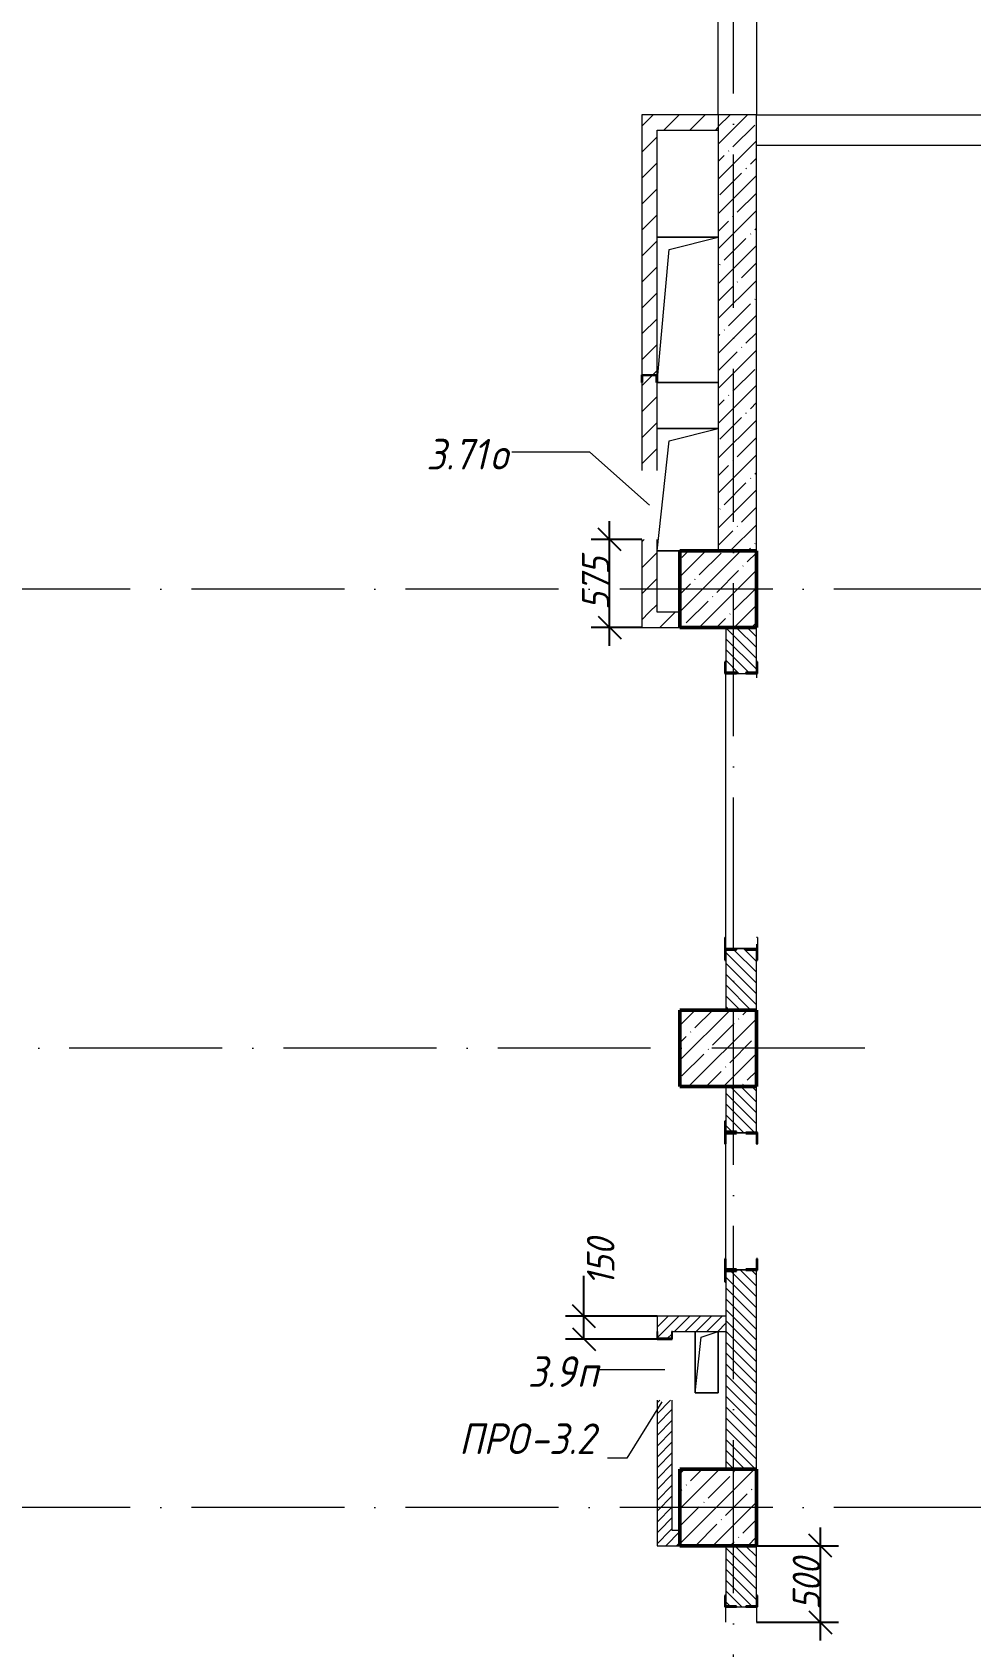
# Model space of a CAD drawing. Header units: millimetres. Extents: x -537608 to 253996, y -217170 to 186033.
# Drawn here: x -177819 to -171684, y 114755 to 125304 of the extents above; entities that cross this region are included whole.
import ezdxf

# ---------------------------------------------------------------- set-up
doc = ezdxf.new("R2010")
doc.units = ezdxf.units.MM
doc.linetypes.add('50_200_ШТРИХ_1Т_ш5_п1_п1_', pattern=[1400, 1000, -200, 0, -200])
for name, color, linetype, lineweight in [('A-____-____-DIMS', 7, 'Continuous', 9), ('A-FLOR-____-OTLN', 7, 'Continuous', 9), ('A-GENM-____-IDEN', 7, 'Continuous', 9), ('A-GENM-____-MCUT', 7, 'Continuous', 25), ('A-GENM-____-OTLN', 7, 'Continuous', 9), ('A-GENM-____-OTLN-1', 7, 'Continuous', 25), ('A-GLAZ-____-IDEN', 7, 'Continuous', 9), ('A-WALL-____-MCUT-1', 7, 'Continuous', 9), ('A-WALL-____-MCUT-3', 7, 'Continuous', 9), ('A-WALL-____-OTLN', 7, 'Continuous', 9), ('A-WALL-____-PATT-1', 7, 'Continuous', 9), ('A-WALL-FNSH-MCUT-1', 7, 'Continuous', 9), ('I-WALL-____-OTLN', 7, 'Continuous', 9), ('S-COLS-____-MCUT', 7, 'Continuous', 50), ('S-COLS-____-OTLN', 7, 'Continuous', 9), ('S-GRID-____-OTLN-1', 7, '50_200_ШТРИХ_1Т_ш5_п1_п1_', 9)]:
    doc.layers.add(name, color=color, linetype=linetype, lineweight=lineweight)
doc.styles.add('ISOCPEUR_I_10', font='isocpeui.ttf', dxfattribs={"width": 0.9, "height": 180})
doc.styles.add('ISOCPEUR_I_9', font='isocpeui.ttf', dxfattribs={"width": 0.9, "height": 250})
doc.dimstyles.new('ISO-1_8_0_9К_СРЕДНИЙ_Кладочные_3', dxfattribs={"dimscale": 304.8, "dimtxt": 179.276612, "dimasz": 0.492126, "dimexe": 0.393701, "dimexo": 0, "dimgap": 0, "dimtad": 1, "dimdec": 3, "dimrnd": 0.001, "dimdsep": 46, "dimtxsty": 'ISOCPEUR_I_10', "dimblk1": 'OBLIQUE', "dimblk2": 'OBLIQUE', "dimsah": 1, "dimcen": 0.09, "dimdle": 0.393701, "dimazin": 0, "dimtfac": 1, "dimtdec": 4, "dimtix": 1, "dimtmove": 0, "dimatfit": 3, "dimfxl": 1, "dimtvp": 1, "dimtolj": 1, "dimtzin": 0, "dimarcsym": 2})
doc.dimstyles.new('ISO-1_8_0_9К_СРЕДНИЙ_Кладочные_4', dxfattribs={"dimscale": 304.8, "dimtxt": 179.276612, "dimasz": 0.492126, "dimexe": 0.393701, "dimexo": 0, "dimgap": 0, "dimtad": 1, "dimdec": 3, "dimrnd": 0.001, "dimdsep": 46, "dimtxsty": 'ISOCPEUR_I_10', "dimblk1": 'OBLIQUE', "dimblk2": 'OBLIQUE', "dimsah": 1, "dimcen": 0.09, "dimdle": 0.393701, "dimazin": 0, "dimtfac": 1, "dimtdec": 4, "dimtix": 1, "dimtmove": 1, "dimatfit": 3, "dimfxl": 1, "dimtvp": 1, "dimtolj": 1, "dimtzin": 0, "dimarcsym": 2})
pattern_1 = [(45, (-178684.97, 83184.24), (-84.8528, 84.8528), [])]
pattern_2 = [(135, (-178684.97, 83184.237), (-35.35534, -35.35534), [])]
pattern_3 = [(45, (-178684.97, 83184.237), (-35.35534, 35.35534), [])]

# ---------------------------------------------------------------- blocks, each defined once
blk = doc.blocks.new('BSC_Колонна _Прямоугольная - 500х500-V42-АР1_План отверстий 3 этажа в осях 1-64_А-ГГ')
at = {"layer": 'S-COLS-____-OTLN'}
h = blk.add_hatch(dxfattribs=at)
h.set_pattern_fill('FP_79', color=256, style=0, pattern_type=2)
h.set_pattern_definition([(45, (-5350, -32481.04), (-114.04925, 114.04925), []), (45, (-5235.95, -32481.04), (-114.04925, 114.04925), [201.613, -40.323, 3.353, -36.97])])
h.paths.add_polyline_path([(-250, -250), (250, -250), (250, 250), (-250, 250)], flags=0)
at = {"layer": 'S-COLS-____-MCUT'}
for p, q in [((250, 250), (-250, 250)), ((-250, 250), (-250, -250)), ((250, -250), (250, 250)), ((-250, -250), (250, -250))]:
    blk.add_line(p, q, dxfattribs=at)
blk = doc.blocks.new('BSC_Колонна _Прямоугольная - 500х500-V54-АР1_План отверстий 3 этажа в осях 1-64_А-ГГ')
at = {"layer": 'S-COLS-____-OTLN'}
h = blk.add_hatch(dxfattribs=at)
h.set_pattern_fill('FP_91', color=256, style=0, pattern_type=2)
h.set_pattern_definition([(45, (-5350, -35481.04), (-114.04925, 114.04925), []), (45, (-5235.95, -35481.04), (-114.04925, 114.04925), [201.613, -40.323, 3.353, -36.97])])
h.paths.add_polyline_path([(-250, -250), (250, -250), (250, 250), (-250, 250)], flags=0)
at = {"layer": 'S-COLS-____-MCUT'}
for p, q in [((250, 250), (-250, 250)), ((-250, 250), (-250, -250)), ((250, -250), (250, 250)), ((-250, -250), (250, -250))]:
    blk.add_line(p, q, dxfattribs=at)
blk = doc.blocks.new('BSC_Колонна _Прямоугольная - 500х500-V121-АР1_План отверстий 3 этажа в осях 1-64_А-ГГ')
at = {"layer": 'S-COLS-____-OTLN'}
h = blk.add_hatch(dxfattribs=at)
h.set_pattern_fill('FP_144', color=256, style=0, pattern_type=2)
h.set_pattern_definition([(45, (-5350, -38481.04), (-114.04925, 114.04925), []), (45, (-5235.95, -38481.04), (-114.04925, 114.04925), [201.613, -40.323, 3.353, -36.97])])
h.paths.add_polyline_path([(-250, -250), (250, -250), (250, 250), (-250, 250), (-250, 94)], flags=0)
at = {"layer": 'S-COLS-____-MCUT'}
for p, q in [((250, 250), (-250, 250)), ((-250, 250), (-250, -250)), ((250, -250), (250, 250)), ((-250, -250), (250, -250))]:
    blk.add_line(p, q, dxfattribs=at)
blk = doc.blocks.new('154_Стойка_СКБ_Уголок - СМ-2480_200-28447058-АР1_План отверстий 3 этажа в осях 1-64_А-ГГ')
at = {"layer": 'A-GENM-____-MCUT'}
for p, q in [((125, 156), (125, 81)), ((200, 156), (125, 156)), ((131, 81), (131, 150)), ((131, 150), (200, 150)), ((200, 150), (200, 156)), ((125, 81), (131, 81)), ((131, 19), (125, 19)), ((125, 19), (125, -56)), ((131, -50), (131, 19)), ((125, -56), (200, -56)), ((200, -50), (131, -50)), ((200, -56), (200, -50))]:
    blk.add_line(p, q, dxfattribs=at)
blk = doc.blocks.new('Стойка_Влож_Полоса боковая - Полоса-28346330-АР1_План отверстий 3 этажа в осях 1-64_А-ГГ')
at = {"layer": 'A-GENM-____-OTLN'}
for p, q in [((-5, -31), (-5, 31)), ((0, 31), (0, -31))]:
    blk.add_line(p, q, dxfattribs=at)
blk = doc.blocks.new('Стойка_Влож_Уголок - Уголок-28346305-АР1_План отверстий 3 этажа в осях 1-64_А-ГГ')
at = {"layer": 'A-GENM-____-MCUT'}
for p, q in [((75, 75), (0, 75)), ((0, 0), (6, 0)), ((6, 69), (75, 69)), ((6, 0), (6, 69)), ((75, 69), (75, 75))]:
    blk.add_line(p, q, dxfattribs=at)
blk = doc.blocks.new('Стойка_Влож_Уголок - Уголок-28346304-АР1_План отверстий 3 этажа в осях 1-64_А-ГГ')
at = {"layer": 'A-GENM-____-MCUT'}
for p, q in [((6, 0), (0, 0)), ((6, -69), (6, 0)), ((0, -75), (75, -75)), ((75, -69), (6, -69)), ((75, -75), (75, -69))]:
    blk.add_line(p, q, dxfattribs=at)
blk = doc.blocks.new('154_Стойка_СКБ_Уголок - СМ-2480_200-28346303-АР1_План отверстий 3 этажа в осях 1-64_А-ГГ')
at = {"layer": 'A-GENM-____-MCUT'}
for p, q in [((125, 156), (125, 81)), ((200, 156), (125, 156)), ((131, 81), (131, 150)), ((131, 150), (200, 150)), ((200, 150), (200, 156)), ((125, 81), (131, 81)), ((131, 19), (125, 19)), ((125, 19), (125, -56)), ((131, -50), (131, 19)), ((125, -56), (200, -56)), ((200, -50), (131, -50)), ((200, -56), (200, -50))]:
    blk.add_line(p, q, dxfattribs=at)
blk = doc.blocks.new('Стойка_Влож_Полоса боковая - Полоса-28213942-АР1_План отверстий 3 этажа в осях 1-64_А-ГГ')
at = {"layer": 'A-GENM-____-OTLN'}
for p, q in [((-5, 60), (0, 60)), ((-5, -60), (-5, 60)), ((0, 31), (0, -31)), ((0, -60), (-5, -60))]:
    blk.add_line(p, q, dxfattribs=at)
blk = doc.blocks.new('Стойка_Влож_Уголок_Опорный - Уголок-28213941-АР1_План отверстий 3 этажа в осях 1-64_А-ГГ')
at = {"layer": 'A-GENM-____-OTLN'}
for p, q in [((-212, -6), (-212, 0)), ((0, 0), (0, -6)), ((-212, -75), (-212, -6)), ((-212, -6), (-206, -6)), ((-212, -75), (-206, -75)), ((-6, -6), (0, -6)), ((-6, -75), (0, -75)), ((0, -6), (0, -75))]:
    blk.add_line(p, q, dxfattribs=at)
blk = doc.blocks.new('Фахверк_СКБ_Уголок - 200_3960-28268576-АР1_План отверстий 3 этажа в осях 1-64_А-ГГ')
at = {"layer": 'A-GENM-____-MCUT'}
for p, q in [((200, 156), (125, 156)), ((125, 156), (125, 81)), ((131, 81), (131, 150)), ((131, 150), (200, 150)), ((200, 150), (200, 156)), ((125, 81), (131, 81)), ((131, 19), (125, 19)), ((125, 19), (125, -56)), ((131, -50), (131, 19)), ((125, -56), (200, -56)), ((200, -50), (131, -50)), ((200, -56), (200, -50))]:
    blk.add_line(p, q, dxfattribs=at)
blk = doc.blocks.new('Фахверк_СКБ_Уголок - 200_3550-28267367-АР1_План отверстий 3 этажа в осях 1-64_А-ГГ')
at = {"layer": 'A-GENM-____-MCUT'}
for p, q in [((200, 156), (125, 156)), ((125, 156), (125, 81)), ((131, 81), (131, 150)), ((131, 150), (200, 150)), ((200, 150), (200, 156)), ((125, 81), (131, 81)), ((131, 19), (125, 19)), ((125, 19), (125, -56)), ((131, -50), (131, 19)), ((125, -56), (200, -56)), ((200, -50), (131, -50)), ((200, -56), (200, -50))]:
    blk.add_line(p, q, dxfattribs=at)
blk = doc.blocks.new('154_Фахверк_СКБ_Швеллер - Тип_100_3960-28494444-АР1_План отверстий 3 этажа в осях 1-64_А-ГГ')
at = {"layer": 'A-GENM-____-MCUT'}
for p, q in [((125, 50), (175, 50)), ((125, -50), (125, 50)), ((128, 47), (128, -47)), ((175, 47), (128, 47)), ((175, 50), (175, 47)), ((175, -50), (125, -50)), ((128, -47), (175, -47)), ((175, -47), (175, -50))]:
    blk.add_line(p, q, dxfattribs=at)
blk = doc.blocks.new('154_Фахверк_СКБ_Швеллер - Тип_100_3960_зеркало-29769493-АР1_План отверстий 3 этажа в осях 1-64_А-ГГ')
at = {"layer": 'A-GENM-____-MCUT'}
for p, q in [((175, 50), (125, 50)), ((125, 50), (125, -50)), ((128, 47), (175, 47)), ((128, -47), (128, 47)), ((175, 47), (175, 50)), ((125, -50), (175, -50)), ((175, -47), (128, -47)), ((175, -50), (175, -47))]:
    blk.add_line(p, q, dxfattribs=at)
blk = doc.blocks.new('AR_Отверстие прямоугольное _в плите_ - AR_Отверстие прямоугольное _в плите_-30459278-АР1_План отверстий 3 этажа в осях 1-64_А-ГГ')
at = {"layer": 'A-GENM-____-OTLN'}
for p, q in [((-75, 200), (-75, -200)), ((-75, -200), (-37, 163)), ((-37, 163), (75, 200)), ((75, -200), (75, 200)), ((-75, -200), (75, -200))]:
    blk.add_line(p, q, dxfattribs=at)
blk = doc.blocks.new('AR_Отверстие прямоугольное _в плите_ - AR_Отверстие прямоугольное _в плите_-30552819-АР1_План отверстий 3 этажа в осях 1-64_А-ГГ')
at = {"layer": 'A-GENM-____-OTLN'}
for p, q in [((200, 400), (-200, 400)), ((-200, -400), (-120, 320)), ((-120, 320), (200, 400)), ((-200, -400), (-50, -400))]:
    blk.add_line(p, q, dxfattribs=at)
blk = doc.blocks.new('AR_Отверстие прямоугольное _в плите_ - AR_Отверстие прямоугольное _в плите_-30552675-АР1_План отверстий 3 этажа в осях 1-64_А-ГГ')
at = {"layer": 'A-GENM-____-OTLN'}
for p, q in [((200, 475), (-200, 475)), ((-120, 395), (200, 475)), ((-200, -475), (-120, 395)), ((-200, -475), (200, -475))]:
    blk.add_line(p, q, dxfattribs=at)
blk = doc.blocks.new('_Oblique')
at = {"color": 0, "linetype": 'ByBlock', "lineweight": -2}
blk.add_line((-0.5, -0.5), (0.5, 0.5), dxfattribs=at)
blk = doc.blocks.new('*D1091')
at = {"layer": 'A-____-____-DIMS', "color": 0, "lineweight": -2, "transparency": 16777216}
for p, q in [((-174213, 116915), (-174213, 117178)), ((-174213, 116765), (-174213, 117035)), ((-173735, 116915), (-174333, 116915)), ((-173670, 116765), (-174333, 116765))]:
    blk.add_line(p, q, dxfattribs=at)
at = {"layer": 'Defpoints', "color": 0, "transparency": 16777216}
for p in [(-173735, 116915), (-174213, 116765), (-173670, 116765)]:
    blk.add_point(p, dxfattribs=at)
at = {"layer": 'A-____-____-DIMS', "color": 0, "lineweight": -2, "transparency": 16777216, "xscale": 150, "yscale": 150, "zscale": 150}
for p, rotation in [((-174213, 116915), 90), ((-174213, 116765), 270)]:
    blk.add_blockref('_Oblique', p, dxfattribs=dict(at, rotation=rotation))
at = {"layer": 'A-____-____-DIMS', "color": 0, "transparency": 16777216, "insert": (-174193, 117114), "char_height": 180, "width": 368.21, "attachment_point": 1, "rotation": 90, "line_spacing_factor": 1.149209, "style": 'ISOCPEUR_I_10'}
blk.add_mtext('\\A1;150', dxfattribs=at)
blk = doc.blocks.new('*D1269')
at = {"layer": 'A-____-____-DIMS', "color": 0, "lineweight": -2, "transparency": 16777216}
for p, q in [((-174045, 121295), (-174045, 122110)), ((-173835, 121990), (-174165, 121990)), ((-173835, 121415), (-174165, 121415))]:
    blk.add_line(p, q, dxfattribs=at)
at = {"layer": 'Defpoints', "color": 0, "transparency": 16777216}
for p in [(-174045, 121990), (-173835, 121990), (-173835, 121415)]:
    blk.add_point(p, dxfattribs=at)
at = {"layer": 'A-____-____-DIMS', "color": 0, "lineweight": -2, "transparency": 16777216, "xscale": 150, "yscale": 150, "zscale": 150}
for p, rotation in [((-174045, 121990), 90), ((-174045, 121415), 270)]:
    blk.add_blockref('_Oblique', p, dxfattribs=dict(at, rotation=rotation))
at = {"layer": 'A-____-____-DIMS', "color": 0, "transparency": 16777216, "insert": (-174136, 121703), "char_height": 180, "width": 409.58, "attachment_point": 5, "rotation": 90, "style": 'ISOCPEUR_I_10'}
blk.add_mtext('\\A1;575', dxfattribs=at)
blk = doc.blocks.new('*D1270')
at = {"layer": 'A-____-____-DIMS', "color": 0, "lineweight": -2, "transparency": 16777216}
for p, q in [((-172668, 115535), (-172668, 114795)), ((-173085, 115415), (-172548, 115415)), ((-173085, 114915), (-172548, 114915))]:
    blk.add_line(p, q, dxfattribs=at)
at = {"layer": 'Defpoints', "color": 0, "transparency": 16777216}
for p in [(-173085, 115415), (-173085, 114915), (-172668, 114915)]:
    blk.add_point(p, dxfattribs=at)
at = {"layer": 'A-____-____-DIMS', "color": 0, "lineweight": -2, "transparency": 16777216, "xscale": 150, "yscale": 150, "zscale": 150}
for p, rotation in [((-172668, 115415), 90), ((-172668, 114915), 270)]:
    blk.add_blockref('_Oblique', p, dxfattribs=dict(at, rotation=rotation))
at = {"layer": 'A-____-____-DIMS', "color": 0, "transparency": 16777216, "insert": (-172758, 115165), "char_height": 180, "width": 409.58, "attachment_point": 5, "rotation": 90, "style": 'ISOCPEUR_I_10'}
blk.add_mtext('\\A1;500', dxfattribs=at)

msp = doc.modelspace()

# ---------------------------------------------------------------- hatches: boundary and pattern name
at = {"layer": 'A-WALL-____-PATT-1'}
h = msp.add_hatch(dxfattribs=at)
h.set_pattern_fill('FP_38', color=256, style=0, pattern_type=2)
h.set_pattern_definition([(45, (-178684.97, 83184.24), (-114.04925, 114.04925), []), (45, (-178570.92, 83184.24), (-114.04925, 114.04925), [201.612, -40.322, 3.353, -36.97])])
h.paths.add_polyline_path([(-173334.9702, 121915.2788), (-173084.9702, 121915.2788), (-173084.9702, 124765.2788), (-173334.9702, 124765.2788)], flags=0)
h.paths.add_polyline_path([(-173084.9702, 126615.2788), (-173084.9702, 126915.2788), (-173334.9702, 126915.2788), (-173334.9702, 126615.2788)], flags=0)
h = msp.add_hatch(dxfattribs=at)
h.set_pattern_fill('FP_4', color=256, style=0, pattern_type=2)
h.set_pattern_definition(pattern_1)
h.paths.add_polyline_path([(-173334.9702, 124665.2788), (-173334.9702, 124765.2788), (-173834.9702, 124765.2788), (-173834.9702, 124665.2788), (-173734.9702, 124665.2788)], flags=0)
h = msp.add_hatch(dxfattribs=at)
h.set_pattern_fill('FP_4', color=256, style=0, pattern_type=2)
h.set_pattern_definition(pattern_1)
h.paths.add_polyline_path([(-173834.9702, 121515.2788), (-173734.9702, 121515.2788), (-173734.9702, 121990.2788), (-173834.9702, 121990.2788), (-173834.9702, 121759.6267)], flags=0)
h.paths.add_polyline_path([(-173737.9702, 122440.2788), (-173734.9702, 122440.2788), (-173734.9702, 123015.2788), (-173737.9702, 123015.2788), (-173737.9702, 123062.2788), (-173831.9702, 123062.2788), (-173831.9702, 123015.2788), (-173834.9702, 123015.2788), (-173834.9702, 122440.2788), (-173831.9702, 122440.2788)], flags=0)
h.paths.add_polyline_path([(-173834.9702, 123065.2788), (-173734.9702, 123065.2788), (-173734.9702, 124665.2788), (-173834.9702, 124665.2788)], flags=0)
h = msp.add_hatch(dxfattribs=at)
h.set_pattern_fill('FP_4', color=256, style=0, pattern_type=2)
h.set_pattern_definition(pattern_1)
h.paths.add_polyline_path([(-173584.9702, 121415.2788), (-173584.9702, 121515.2788), (-173834.9702, 121515.2788), (-173834.9702, 121415.2788)], flags=0)
h = msp.add_hatch(dxfattribs=at)
h.set_pattern_fill('FP_6', color=256, style=0, pattern_type=2)
h.set_pattern_definition(pattern_2)
h.paths.add_polyline_path([(-173124.9702, 118915.2788), (-173084.9702, 118915.2788), (-173084.9702, 119309.2788), (-173153.9702, 119309.2788), (-173153.9702, 119315.2788), (-173215.9702, 119315.2788), (-173215.9702, 119309.2788), (-173284.9702, 119309.2788), (-173284.9702, 118915.2788), (-173244.9702, 118915.2788)], flags=0)
h.paths.add_polyline_path([(-173215.9702, 121115.2788), (-173153.9702, 121115.2788), (-173153.9702, 121121.2788), (-173084.9702, 121121.2788), (-173084.9702, 121415.2788), (-173284.9702, 121415.2788), (-173284.9702, 121121.2788), (-173215.9702, 121121.2788)], flags=0)
h = msp.add_hatch(dxfattribs=at)
h.set_pattern_fill('FP_6', color=256, style=0, pattern_type=2)
h.set_pattern_definition(pattern_2)
h.paths.add_polyline_path([(-173084.9702, 115915.2788), (-173084.9702, 117215.2788), (-173284.9702, 117215.2788), (-173284.9702, 115915.2788)], flags=0)
h.paths.add_polyline_path([(-173244.9702, 118115.2788), (-173084.9702, 118115.2788), (-173084.9702, 118415.2788), (-173284.9702, 118415.2788), (-173284.9702, 118115.2788)], flags=0)
h = msp.add_hatch(dxfattribs=at)
h.set_pattern_fill('FP_5', color=256, style=0, pattern_type=2)
h.set_pattern_definition(pattern_3)
h.paths.add_polyline_path([(-173284.9702, 116815.2788), (-173284.9702, 116915.2788), (-173734.9702, 116915.2788), (-173734.9702, 116815.2788), (-173396.2542, 116815.2788)], flags=0)
h = msp.add_hatch(dxfattribs=at)
h.set_pattern_fill('FP_5', color=256, style=0, pattern_type=2)
h.set_pattern_definition(pattern_3)
h.paths.add_polyline_path([(-173734.9702, 115515.2788), (-173634.9702, 115515.2788), (-173634.9702, 116365.2788), (-173734.9702, 116365.2788)], flags=0)
h.paths.add_polyline_path([(-173637.9702, 116768.2788), (-173637.9702, 116815.2788), (-173731.9702, 116815.2788), (-173731.9702, 116768.2788)], flags=0)
h = msp.add_hatch(dxfattribs=at)
h.set_pattern_fill('FP_5', color=256, style=0, pattern_type=2)
h.set_pattern_definition(pattern_3)
h.paths.add_polyline_path([(-173734.9702, 115415.2788), (-173584.9702, 115415.2788), (-173584.9702, 115515.2788), (-173734.9702, 115515.2788)], flags=0)
h = msp.add_hatch(dxfattribs=at)
h.set_pattern_fill('FP_6', color=256, style=0, pattern_type=2)
h.set_pattern_definition(pattern_2)
h.paths.add_polyline_path([(-173084.9702, 109915.2788), (-173084.9702, 113309.2788), (-173153.9702, 113309.2788), (-173153.9702, 113315.2788), (-173215.9702, 113315.2788), (-173215.9702, 113309.2788), (-173284.9702, 113309.2788), (-173284.9702, 109915.2788)], flags=0)
h.paths.add_polyline_path([(-173153.9702, 115015.2788), (-173153.9702, 115021.2788), (-173084.9702, 115021.2788), (-173084.9702, 115415.2788), (-173284.9702, 115415.2788), (-173284.9702, 115021.2788), (-173215.9702, 115021.2788), (-173215.9702, 115015.2788)], flags=0)

# ---------------------------------------------------------------- linework, layer by layer
at = {"layer": 'A-FLOR-____-OTLN'}
for p, q in [((-173734.9702, 123965.2788), (-173334.9702, 123965.2788)), ((-173334.9702, 123015.2788), (-173734.9702, 123015.2788)), ((-173734.9702, 122715.2788), (-173334.9702, 122715.2788)), ((-173584.9702, 121915.2788), (-173734.9702, 121915.2788)), ((-173484.9702, 116415.2788), (-173484.9702, 116815.2788)), ((-173334.9702, 116815.2788), (-173334.9702, 116415.2788)), ((-173334.9702, 116415.2788), (-173484.9702, 116415.2788))]:
    msp.add_line(p, q, dxfattribs=at)
at = {"layer": 'A-GENM-____-IDEN'}
for p, q in [((-173704.4346, 116355.6432), (-173933.2766, 115987.0507)), ((-173933.2766, 115987.0507), (-174058.4896, 115987.0507))]:
    msp.add_line(p, q, dxfattribs=at)
at = {"layer": 'A-GLAZ-____-IDEN'}
for p, q in [((-174174.6277, 122559.8138), (-174683.5385, 122559.8138)), ((-173784.9702, 122215.2788), (-174174.6277, 122559.8138)), ((-173684.9702, 116565.2788), (-174116.0289, 116565.2788))]:
    msp.add_line(p, q, dxfattribs=at)
at = {"layer": 'A-WALL-____-MCUT-1'}
for p, q in [((-173084.9702, 124765.2788), (-173334.9702, 124765.2788)), ((-173334.9702, 124765.2788), (-173334.9702, 121915.2788)), ((-173084.9702, 121915.2788), (-173084.9702, 124765.2788))]:
    msp.add_line(p, q, dxfattribs=at)
at = {"layer": 'A-WALL-____-MCUT-3'}
for p, q in [((-173284.9702, 121415.2788), (-173284.9702, 121190.2788)), ((-173084.9702, 121190.2788), (-173084.9702, 121415.2788)), ((-173215.9702, 121115.2788), (-173153.9702, 121115.2788)), ((-173284.9702, 119240.2788), (-173284.9702, 118915.2788)), ((-173084.9702, 118915.2788), (-173084.9702, 119240.2788)), ((-173284.9702, 118415.2788), (-173284.9702, 118115.2788)), ((-173084.9702, 118115.2788), (-173084.9702, 118415.2788)), ((-173284.9702, 117215.2788), (-173284.9702, 115915.2788)), ((-173084.9702, 115915.2788), (-173084.9702, 117215.2788)), ((-173284.9702, 115415.2788), (-173284.9702, 115090.2788)), ((-173084.9702, 115090.2788), (-173084.9702, 115415.2788)), ((-173215.9702, 115015.2788), (-173153.9702, 115015.2788))]:
    msp.add_line(p, q, dxfattribs=at)
at = {"layer": 'A-WALL-____-OTLN'}
for p, q in [((-173334.9702, 124765.2788), (-173334.9702, 126615.2788)), ((-173084.9702, 126615.2788), (-173084.9702, 124765.2788))]:
    msp.add_line(p, q, dxfattribs=at)
at = {"layer": 'A-WALL-FNSH-MCUT-1'}
for p, q in [((-173834.9702, 124765.2788), (-173834.9702, 123065.2788)), ((-173334.9702, 124765.2788), (-173834.9702, 124765.2788)), ((-173734.9702, 123065.2788), (-173734.9702, 124665.2788)), ((-173734.9702, 124665.2788), (-173334.9702, 124665.2788)), ((-173834.9702, 123015.2788), (-173834.9702, 122440.2788)), ((-173734.9702, 122440.2788), (-173734.9702, 123015.2788)), ((-173834.9702, 121990.2788), (-173834.9702, 121415.2788)), ((-173734.9702, 121515.2788), (-173734.9702, 121990.2788)), ((-173584.9702, 121515.2788), (-173734.9702, 121515.2788)), ((-173834.9702, 121415.2788), (-173584.9702, 121415.2788)), ((-173284.9702, 116915.2788), (-173734.9702, 116915.2788)), ((-173734.9702, 116915.2788), (-173734.9702, 116815.2788)), ((-173634.9702, 116815.2788), (-173284.9702, 116815.2788)), ((-173734.9702, 116365.2788), (-173734.9702, 115415.2788)), ((-173634.9702, 115515.2788), (-173634.9702, 116365.2788)), ((-173584.9702, 115515.2788), (-173634.9702, 115515.2788)), ((-173734.9702, 115415.2788), (-173584.9702, 115415.2788))]:
    msp.add_line(p, q, dxfattribs=at)
at = {"layer": 'I-WALL-____-OTLN'}
for p, q in [((-173084.9702, 124765.2788), (-168784.9702, 124765.2788)), ((-168784.9702, 124565.2788), (-173084.9702, 124565.2788)), ((-173284.9702, 119315.2788), (-173284.9702, 121115.2788)), ((-173084.9702, 121115.2788), (-173084.9702, 121085.2788)), ((-173084.9702, 119345.2788), (-173084.9702, 119315.2788)), ((-173284.9702, 117290.2788), (-173284.9702, 118040.2788)), ((-173284.9702, 114915.2788), (-173284.9702, 115015.2788)), ((-173084.9702, 115015.2788), (-173084.9702, 114915.2788))]:
    msp.add_line(p, q, dxfattribs=at)
at = {"layer": 'S-GRID-____-OTLN-1'}
for p, q in [((-173234.9702, 78701.6305), (-173234.9702, 133065.1964)), ((-151977.231, 121665.2788), (-183353.7404, 121665.2788)), ((-172376.4843, 118665.2788), (-183353.7404, 118665.2788)), ((-151977.231, 115665.2788), (-183353.7404, 115665.2788))]:
    msp.add_line(p, q, dxfattribs=at)

# ---------------------------------------------------------------- block references
at = {"layer": 'A-GENM-____-OTLN'}
for name, p in [('AR_Отверстие прямоугольное _в плите_ - AR_Отверстие прямоугольное _в плите_-30552675-АР1_План отверстий 3 этажа в осях 1-64_А-ГГ', (-173534.9702, 123490.2788)), ('AR_Отверстие прямоугольное _в плите_ - AR_Отверстие прямоугольное _в плите_-30552819-АР1_План отверстий 3 этажа в осях 1-64_А-ГГ', (-173534.9702, 122315.2788)), ('AR_Отверстие прямоугольное _в плите_ - AR_Отверстие прямоугольное _в плите_-30459278-АР1_План отверстий 3 этажа в осях 1-64_А-ГГ', (-173409.9702, 116615.2788))]:
    msp.add_blockref(name, p, dxfattribs=at)
for name, p, rotation in [('Стойка_Влож_Уголок_Опорный - Уголок-28213941-АР1_План отверстий 3 этажа в осях 1-64_А-ГГ', (-173290.9702, 119315.2788), 180), ('Стойка_Влож_Полоса боковая - Полоса-28213942-АР1_План отверстий 3 этажа в осях 1-64_А-ГГ', (-173184.9702, 119315.2788), 269.9999999999999), ('Стойка_Влож_Уголок - Уголок-28346305-АР1_План отверстий 3 этажа в осях 1-64_А-ГГ', (-173215.9702, 118115.2788), 89.99999999999991), ('Стойка_Влож_Полоса боковая - Полоса-28346330-АР1_План отверстий 3 этажа в осях 1-64_А-ГГ', (-173184.9702, 118115.2788), 89.99999999999991), ('Стойка_Влож_Уголок - Уголок-28346304-АР1_План отверстий 3 этажа в осях 1-64_А-ГГ', (-173215.9702, 117215.2788), 270.0000000000002), ('Стойка_Влож_Полоса боковая - Полоса-28346330-АР1_План отверстий 3 этажа в осях 1-64_А-ГГ', (-173184.9702, 117215.2788), 269.9999999999999)]:
    msp.add_blockref(name, p, dxfattribs=dict(at, rotation=rotation))
at = {"layer": 'A-GENM-____-OTLN-1'}
for name, p, rotation in [('154_Фахверк_СКБ_Швеллер - Тип_100_3960-28494444-АР1_План отверстий 3 этажа в осях 1-64_А-ГГ', (-173784.9702, 123190.2788), 270), ('Фахверк_СКБ_Уголок - 200_3550-28267367-АР1_План отверстий 3 этажа в осях 1-64_А-ГГ', (-173134.9702, 120990.2788), 89.99999999999991), ('154_Стойка_СКБ_Уголок - СМ-2480_200-28346303-АР1_План отверстий 3 этажа в осях 1-64_А-ГГ', (-173234.9702, 119440.2788), 269.9999999999999), ('154_Стойка_СКБ_Уголок - СМ-2480_200-28447058-АР1_План отверстий 3 этажа в осях 1-64_А-ГГ', (-173234.9702, 118240.2788), 269.9999999999999), ('154_Стойка_СКБ_Уголок - СМ-2480_200-28447058-АР1_План отверстий 3 этажа в осях 1-64_А-ГГ', (-173134.9702, 117090.2788), 89.99999999999991), ('154_Фахверк_СКБ_Швеллер - Тип_100_3960_зеркало-29769493-АР1_План отверстий 3 этажа в осях 1-64_А-ГГ', (-173684.9702, 116640.2788), 89.99999999999993), ('Фахверк_СКБ_Уголок - 200_3960-28268576-АР1_План отверстий 3 этажа в осях 1-64_А-ГГ', (-173134.9702, 114890.2788), 89.99999999999991)]:
    msp.add_blockref(name, p, dxfattribs=dict(at, rotation=rotation))
at = {"layer": 'S-COLS-____-OTLN'}
for name, p in [('BSC_Колонна _Прямоугольная - 500х500-V121-АР1_План отверстий 3 этажа в осях 1-64_А-ГГ', (-173334.9702, 121665.2788)), ('BSC_Колонна _Прямоугольная - 500х500-V54-АР1_План отверстий 3 этажа в осях 1-64_А-ГГ', (-173334.9702, 118665.2788)), ('BSC_Колонна _Прямоугольная - 500х500-V42-АР1_План отверстий 3 этажа в осях 1-64_А-ГГ', (-173334.9702, 115665.2788))]:
    msp.add_blockref(name, p, dxfattribs=at)

# ---------------------------------------------------------------- texts
at = {"layer": 'A-GENM-____-IDEN', "char_height": 200, "attachment_point": 1, "style": 'ISOCPEUR_I_9'}
for s, insert, width in [('ПРО', (-175028.8963, 116214.1669), 562.784625), ('-3.2', (-174564.5525, 116214.1669), 548.35425)]:
    msp.add_mtext(s, dxfattribs=dict(at, insert=insert, width=width))
at = {"layer": 'A-GLAZ-____-IDEN', "char_height": 200, "attachment_point": 1, "style": 'ISOCPEUR_I_9'}
for s, insert, width in [('3.71', (-175242.9901, 122647.4284), 505.063125), ('\\fISOCPEUR|b0|i1|c204|p34|;\\W.9;о', (-174826.2714, 122647.4284), 158.734125), ('3.9', (-174580.0783, 116652.8934), 389.620125), ('\\fISOCPEUR|b0|i1|c204|p34|;\\W.9;п', (-174258.6095, 116652.8934), 158.734125)]:
    msp.add_mtext(s, dxfattribs=dict(at, insert=insert, width=width))

# ---------------------------------------------------------------- dimensions: what is measured, and where the dimension line sits
at = {"layer": 'A-____-____-DIMS'}
for base, p1, p2, override, picture, middle in [((-174044.867, 121990.2788), (-173834.9702, 121415.2788), (-173834.9702, 121990.2788), {"dimpost": '<>', "dimfxl": 575}, '*D1269', (-174136.0261, 121702.7788)), ((-172667.9425, 114915.2788), (-173084.9702, 115415.2788), (-173084.9702, 114915.2788), {"dimpost": '<>', "dimfxl": 500}, '*D1270', (-172757.9425, 115165.2788))]:
    dim = msp.add_linear_dim(base=base, p1=p1, p2=p2, angle=90, dimstyle='ISO-1_8_0_9К_СРЕДНИЙ_Кладочные_4', override=override, dxfattribs=at)
    dim.commit()
    dim.dimension.update_dxf_attribs({"geometry": picture, "text_midpoint": middle})
dim = msp.add_linear_dim(base=(-174212.9163, 116765.2788), p1=(-173734.9702, 116915.2788), p2=(-173669.8448, 116765.2788), angle=90, dimstyle='ISO-1_8_0_9К_СРЕДНИЙ_Кладочные_3', override={"dimpost": '<>', "dimfxl": 163.52771}, dxfattribs=at)
dim.commit()
dim.dimension.update_dxf_attribs({"geometry": '*D1091', "text_midpoint": (-174072.639, 117177.6821), "dimtype": 160, "text_rotation": 90})

doc.saveas('drawing.dxf')
